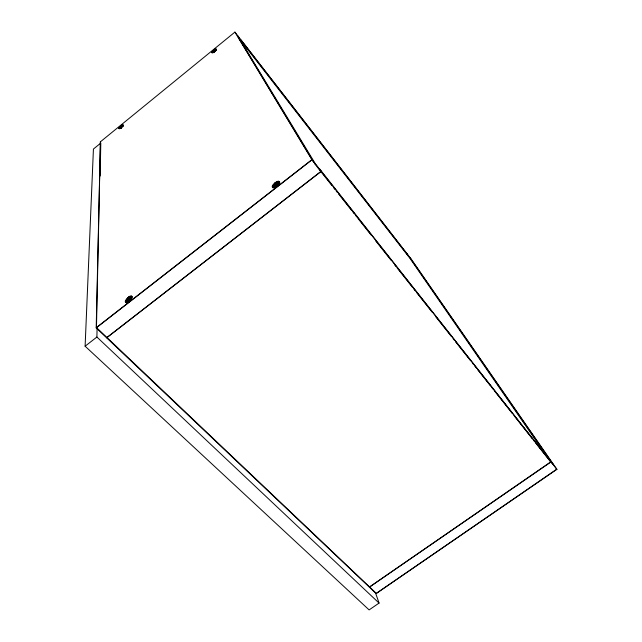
<?xml version="1.0" encoding="UTF-8"?>
<svg xmlns="http://www.w3.org/2000/svg" width="642" height="642" viewBox="0 0 642 642"><rect width="100%" height="100%" fill="white"/><g stroke="black" fill="none" stroke-linecap="round" stroke-linejoin="round"><path stroke-width="0.96" d="M106.869 337.596L321.096 171.302M96.452 327.709L100.417 141.874L96.196 327.91L376.124 593.545L556.887 469.342L411.305 259.272M100.136 176.036L100.802 143.038L93.427 149.048L85.113 346.198L369.11 609.9L379.061 603.087L96.902 337.034L97.086 328.038M126.988 301.78L125.968 301.435A3.523 1.236 -44.2 0 1 125.944 300.809L127.774 299.236L127.967 297.96A3.523 1.236 -44.2 0 1 129.026 297.134L130.013 298.426M274.166 187.127L273.115 186.702A3.595 1.316 -40 0 1 272.89 186.204L274.784 184.583L274.648 183.532A3.595 1.316 -40 0 1 275.771 182.657L276.991 184.262M275.121 185.289L274.174 186.734L275.041 187.127M277.087 184.495L276.044 183.235L277.368 181.871L277.665 182.721M130.816 297.559L130.398 296.508L129.275 298.032L131.161 296.732A3.523 1.236 -44.2 0 1 131.193 297.366C130.013 297.912 127.927 299.926 129.989 300.753M122.445 126.129L122.068 125.142L121.346 126.001L122.55 125.086A2.231 0.506 -41.6 0 1 122.566 125.342L121.258 126.562L121.836 127.445M128.32 302.173L126.731 301.676L127.862 300.135L128.737 301.467M215.391 50.533L214.974 49.37L214.332 50.172L215.576 49.225A2.279 0.53 -40 0 1 215.672 49.418L214.372 50.622L214.974 51.52M121.21 128.127L119.669 127.1L120.519 126.217A2.231 0.506 -41.6 0 1 121.202 125.663L122.044 126.779M214.267 52.098L213.449 51.288L212.799 52.098L213.561 52.524M120.511 128.376L119.701 128.015L120.519 127.132M120.359 126.819L121.121 128.36M100.256 141.946L234.916 32.1L411.362 259.352M119.717 128.264L119.227 128.063A2.231 0.506 -41.6 0 1 119.219 127.806L120.022 127.148M213.112 52.644L212.213 52.243A2.279 0.53 -40 0 1 212.117 52.042L213.321 50.533A2.279 0.53 -40 0 1 214.027 49.964L214.837 51.039M119.227 128.063L120.399 127.164M212.213 52.243L213.449 51.296M278.845 183.411L278.652 182.384A3.595 1.316 -40 0 0 278.419 181.895L276.485 183.283M125.968 301.435L127.814 300.143M273.115 186.702L274.455 185.658A1.099 0.401 -40.1 0 1 275.49 185.361L276.542 186.621M278.652 182.384L277.312 183.427A1.099 0.401 -40 0 0 276.622 184.479L277.665 185.883M96.196 327.91L311.972 159.802L234.916 32.1M85.113 346.198L96.902 337.034M106.612 337.796L321.161 171.422L319.748 169.103L551.021 461.935L369.367 587.133M550.908 461.758L369.583 586.981M556.766 469.174L376.348 593.401L96.46 327.548L311.9 159.689L556.887 469.342M214.468 50.461L215.311 50.06L215.584 50.878M121.394 126.362L122.116 126.041L122.462 126.787M274.455 185.715L273.372 184.984L274.792 184.575L275.827 185.843M278.179 183.612L276.75 184.013L278.171 183.62L278.476 184.567M273.372 184.984L274.784 184.583M129.355 298.947L130.503 298.731L130.904 299.469M129.275 298.032L129.026 297.134M126.731 301.676L127.991 302.069M127.477 301.323L125.944 300.809M121.523 127.822L120.929 127.373M119.669 127.983L120.07 128.4M119.845 128.312L119.219 127.806M273.821 186.581L272.89 186.204M213.016 52.443L212.117 52.042M127.702 300.135L126.635 299.445L127.774 299.228L129.475 300.929M214.043 52.459L212.486 51.4L213.321 50.999L214.356 52.307M276.06 183.267L275.771 182.657M121.153 127.999L120.568 127.18M214.661 51.882L214.179 51.344M120.576 127.485L120.608 127.509A2.231 0.506 -41.6 0 0 121.258 126.923M126.129 300.986L126.843 301.692M129.066 297.88L130.198 299.003M129.997 299.228L128.48 297.134M127.999 298.707L129.13 299.83M127.204 299.822L128.344 300.946M275.49 185.361L276.277 186.493M122.445 125.302L123.136 126.065M273.187 186.308L273.845 187.095M275.065 182.769L276.895 185.193M274.92 184.118L276.485 186.003M215.511 49.418A2.087 0.481 -40 0 1 213.272 51.777A2.087 0.481 -40 0 1 212.903 50.999A2.087 0.481 -40 0 1 215.511 49.418L216.161 50.228M320.631 170.547L315.551 164.127L237.845 35.952M550.138 460.651L553.396 464.776L409.684 257.257M314.468 163.493L315.712 165.066M316.955 166.639L331.882 185.498M333.752 187.857L334.996 189.43M336.239 190.995L337.483 192.568M338.727 194.141L351.792 210.648M353.036 212.213L354.28 213.786M355.524 215.359L356.767 216.932M358.011 218.505L371.068 235.004M375.426 240.509L390.978 260.154M394.71 264.873L395.953 266.438M397.197 268.011L412.742 287.656M413.986 289.229L415.23 290.802M416.481 292.375L432.026 312.02M435.757 316.739L451.31 336.384M453.18 338.743L454.424 340.316M455.668 341.881L470.594 360.748M472.456 363.099L473.7 364.672M474.944 366.245L476.187 367.818M477.431 369.391L490.496 385.89M491.74 387.463L492.984 389.036M494.228 390.609L512.268 413.4M514.138 415.759L532.17 438.542M533.414 440.115L534.658 441.688M535.901 443.261L550.836 462.12L409.941 258.341L238.254 37.348L313.946 162.635M120.519 126.217L121.442 127.437M127.967 297.96L129.339 299.782M213.321 50.533L214.171 51.665M274.648 183.532L276.429 185.883A2.279 0.843 -40 0 1 276.975 185.402M406.731 253.389L407.822 254.954L241.031 39.989M375.442 592.662L379.061 603.087M131.161 296.732L131.409 297.607M131.193 297.366L131.441 298.241M122.55 125.086L122.807 126.257M122.638 125.407L122.831 126.145M215.576 49.225L215.712 49.875M215.672 49.418L215.824 50.421M278.419 181.895L278.612 182.922M213.104 52.307A1.95 0.449 -40 0 1 214.901 50.614A1.95 0.449 -40 0 1 216.001 50.397M214.476 50.927A2.279 0.53 -40 0 1 213.762 51.504M120.351 128.56A1.902 0.433 -41.6 0 1 120.929 127.228A1.902 0.433 -41.6 0 1 122.943 126.009M275.065 185.386A3.066 1.132 -40 0 1 277.071 183.732M278.588 183.235A3.066 1.132 -40 0 1 278.877 183.299M276.895 185.065A3.595 1.316 -40 0 1 275.763 185.947M127.333 301.435A3.001 1.059 -44.2 0 1 127.429 301.162M128.111 300.079A3.001 1.059 -44.2 0 1 129.981 298.361M129.17 300.215A3.523 1.236 -44.2 0 1 128.103 301.05M120.343 127.589A2.038 0.465 -41.6 0 0 122.429 125.23A2.038 0.465 -41.6 0 0 119.902 126.899A2.038 0.465 -41.6 0 0 120.343 127.589M275.129 186.188A3.29 1.204 -40 0 0 278.307 182.208A3.29 1.204 -40 0 0 273.885 184.503A3.29 1.204 -40 0 0 275.129 186.188M128.079 300.921A3.218 1.132 -44.2 0 0 130.88 296.853A3.218 1.132 -44.2 0 0 126.747 299.493A3.218 1.132 -44.2 0 0 128.079 300.921M213.329 52.508A2.841 0.658 -40 0 0 216.37 49.29A2.841 0.658 -40 0 0 212.823 51.448A2.841 0.658 -40 0 0 213.329 52.508M213.048 52.154A2.841 0.658 -40 0 0 216.089 48.936A2.841 0.658 -40 0 0 212.55 51.103A2.841 0.658 -40 0 0 213.048 52.154M120.439 128.28A2.777 0.634 -41.6 0 0 123.272 125.078A2.777 0.634 -41.6 0 0 119.845 127.341A2.777 0.634 -41.6 0 0 120.439 128.28M120.142 127.959A2.777 0.634 -41.6 0 0 122.983 124.749A2.777 0.634 -41.6 0 0 119.548 127.02A2.777 0.634 -41.6 0 0 120.142 127.959M275.314 187.376A4.47 1.645 -40 0 0 279.639 181.959A4.47 1.645 -40 0 0 273.62 185.081A4.47 1.645 -40 0 0 275.314 187.376M274.896 186.87A4.47 1.637 -40 0 0 279.222 181.453A4.47 1.637 -40 0 0 273.203 184.583A4.47 1.637 -40 0 0 274.896 186.87M128.344 302.053A4.374 1.541 -44.2 0 0 132.172 296.508A4.374 1.541 -44.2 0 0 126.554 300.071A4.374 1.541 -44.2 0 0 128.344 302.053M127.886 301.596A4.374 1.533 -44.2 0 0 131.722 296.058A4.374 1.533 -44.2 0 0 126.097 299.621A4.374 1.533 -44.2 0 0 127.886 301.596"/></g></svg>
